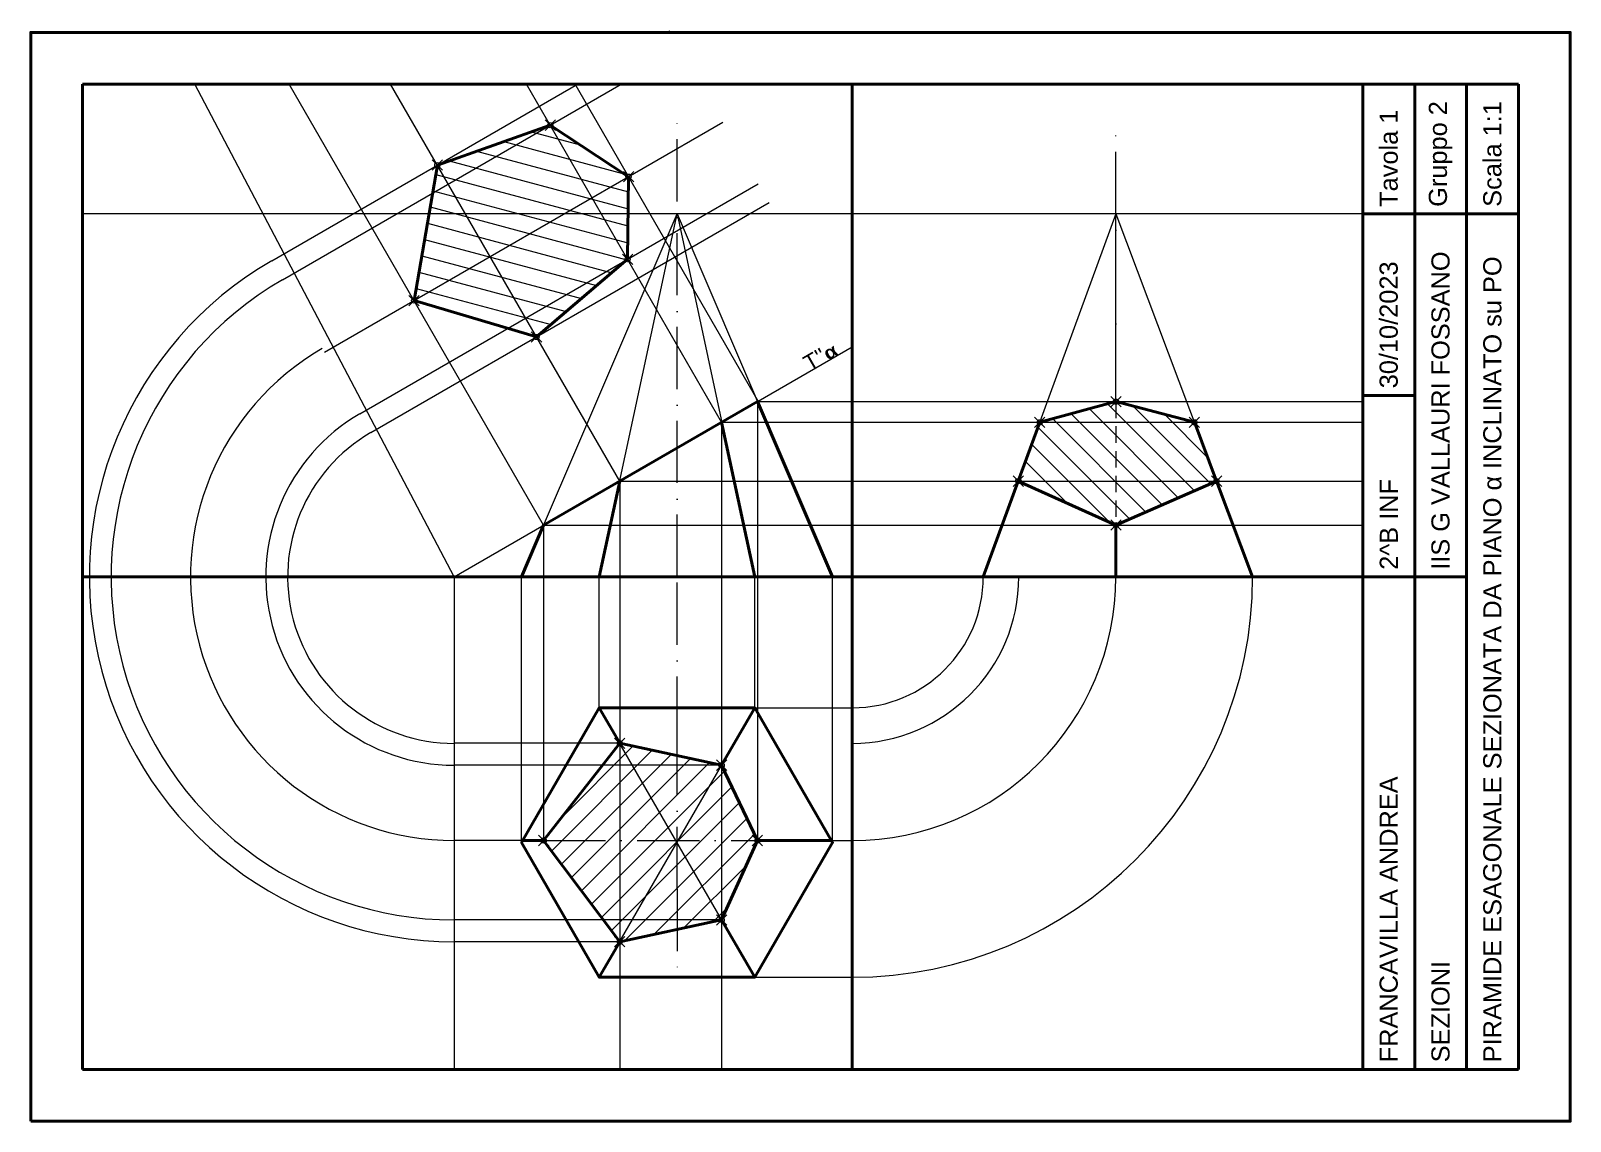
# Model space of a CAD drawing. Header units: millimetres. Extents: x -27341 to -22638, y -17500 to -16444.
# Drawn here: x -27221.5 to -26924.5, y -16680.2 to -16469.9 of the extents above; entities that cross this region are included whole.
import ezdxf

# ---------------------------------------------------------------- set-up
doc = ezdxf.new("R2010")
doc.units = ezdxf.units.MM
doc.header["$PDMODE"] = 35
doc.linetypes.add('ACAD_ISO10W100', pattern=[18, 12, -3, 0, -3])
doc.linetypes.add('NASCOSTA2', pattern=[4.7625, 3.175, -1.5875])
for name, color, linetype, lineweight in [('Linea a tratti', 7, 'NASCOSTA2', 20), ('Linea assi', 7, 'ACAD_ISO10W100', 13), ('Linea Campitura', 7, 'Continuous', 13), ('Linea Costruzione 1', 6, 'Continuous', 13), ('Linea Costruzione 2', 104, 'Continuous', 13), ('Linea Costruzione 3', 20, 'Continuous', 13), ('Linea Fine', 7, 'Continuous', 20), ('Linea Grossa', 7, 'Continuous', 40)]:
    doc.layers.add(name, color=color, linetype=linetype, lineweight=lineweight)
doc.styles.get("Standard").update_dxf_attribs({"font": 'arial.ttf'})

msp = doc.modelspace()

# ---------------------------------------------------------------- hatches: boundary and pattern name
at = {"layer": 'Linea Campitura'}
h = msp.add_hatch(dxfattribs=at)
h.set_pattern_fill('ANSI31', color=256, angle=120)
h.set_pattern_definition([(165, (-247.3824, -494.7857), (-0.82175047, -3.0668145), [])])
h.paths.add_polyline_path([(-27106.15, -16498), (-27121.27, -16488.06), (-27143.04, -16495.77), (-27147.53, -16521.89), (-27123.91, -16528.91), (-27106.35, -16513.91)])
h = msp.add_hatch(dxfattribs=at)
h.set_pattern_fill('ANSI31', color=256, angle=90)
h.set_pattern_definition([(135, (-247.3824, -494.7857), (-2.24506403, -2.24506403), [])])
h.paths.add_polyline_path([(-26996.97, -16545.37), (-27012.11, -16541.38), (-27026.81, -16545.37), (-27030.96, -16556.72), (-27012.11, -16565.19), (-26992.7, -16556.72)])
h = msp.add_hatch(dxfattribs=at)
h.set_pattern_fill('ANSI31', color=256)
h.set_pattern_definition([(45, (-247.3824, -494.7857), (-2.24506403, 2.24506403), [])])
h.paths.add_polyline_path([(-27088.19, -16611.5), (-27107.85, -16607.28), (-27122.57, -16626.03), (-27107.85, -16645.55), (-27088.19, -16641.34), (-27081.28, -16626.03)])

# ---------------------------------------------------------------- linework, layer by layer
at = {"layer": 'Linea a tratti'}
msp.add_line((-27012.11, -16541.38), (-27012.11, -16565.19), dxfattribs=at)
at = {"layer": 'Linea assi'}
for p, q in [((-27096.8, -16575.17), (-27096.8, -16487.64)), ((-27012.11, -16541.38), (-27012.11, -16487.64)), ((-27012.11, -16575.17), (-27012.11, -16565.19)), ((-27096.8, -16606.39), (-27096.8, -16575.17)), ((-27096.8, -16635.38), (-27096.8, -16606.39)), ((-27122.57, -16626.03), (-27126.8, -16626.03)), ((-27122.57, -16626.03), (-27067.03, -16626.03)), ((-27070.84, -16626.03), (-27062.98, -16626.03)), ((-27096.8, -16635.38), (-27096.8, -16652.4))]:
    msp.add_line(p, q, dxfattribs=at)
at = {"layer": 'Linea Costruzione 1'}
for p, q in [((-26964.48, -16505.17), (-27211.48, -16505.17)), ((-27126.8, -16626.42), (-27126.8, -16575.17)), ((-27111.8, -16600.44), (-27111.8, -16575.17)), ((-27081.8, -16600.44), (-27081.8, -16575.17)), ((-27066.8, -16626.42), (-27066.8, -16575.17)), ((-27081.8, -16600.44), (-27062.98, -16600.44)), ((-27081.8, -16652.4), (-27062.98, -16652.4))]:
    msp.add_line(p, q, dxfattribs=at)
for radius in [25.27, 50.86, 77.23, 32.12]:
    msp.add_arc((-27062.98, -16575.17), radius, 270, 0, dxfattribs=at)
at = {"layer": 'Linea Costruzione 2'}
for p, q in [((-27081.28, -16541.38), (-27081.28, -16626.03)), ((-27081.28, -16541.38), (-26964.48, -16541.38)), ((-27088.19, -16545.37), (-27088.19, -16670.17)), ((-27088.19, -16545.37), (-26964.48, -16545.37)), ((-27107.85, -16556.72), (-27107.85, -16670.17)), ((-27107.85, -16556.72), (-26964.48, -16556.72)), ((-27122.53, -16565.19), (-27122.53, -16626.03)), ((-27122.53, -16565.19), (-26964.48, -16565.19))]:
    msp.add_line(p, q, dxfattribs=at)
for p in [(-27121.27, -16488.06), (-27143.04, -16495.77), (-27106.15, -16498), (-27106.35, -16513.91), (-27147.53, -16521.89), (-27123.91, -16528.91), (-27012.11, -16541.38), (-27026.81, -16545.37), (-26996.97, -16545.37), (-27030.96, -16556.72), (-26992.7, -16556.72), (-27012.11, -16565.19), (-27107.85, -16607.28), (-27088.19, -16611.5), (-27122.53, -16626.03), (-27081.28, -16626.03), (-27088.19, -16641.34), (-27107.85, -16645.55)]:
    msp.add_point(p, dxfattribs=at)
at = {"layer": 'Linea Costruzione 3'}
for p, q in [((-27157.82, -16470.17), (-27157.85, -16470.12)), ((-27098.7, -16470.17), (-27098.17, -16469.86)), ((-27174.99, -16514.21), (-27116.02, -16480.17)), ((-27172.89, -16517.86), (-27107.6, -16480.17)), ((-27122.53, -16565.19), (-27171.62, -16480.17)), ((-27107.85, -16556.72), (-27152.05, -16480.17)), ((-27088.19, -16545.37), (-27125.83, -16480.17)), ((-27081.15, -16541.3), (-27116.44, -16480.17)), ((-27164.8, -16531.87), (-27087.98, -16487.51)), ((-27157.97, -16543.71), (-27081.14, -16499.35)), ((-27155.86, -16547.35), (-27079.03, -16503)), ((-27107.85, -16607.28), (-27139.8, -16607.28)), ((-27088.19, -16611.5), (-27139.8, -16611.5)), ((-27122.53, -16626.03), (-27139.8, -16626.03)), ((-27088.19, -16641.34), (-27139.8, -16641.34)), ((-27107.85, -16645.55), (-27139.8, -16645.55))]:
    msp.add_line(p, q, dxfattribs=at)
for radius in [70.38, 66.17, 50.86, 36.33, 32.12]:
    msp.add_arc((-27139.8, -16575.17), radius, 120, 270, dxfattribs=at)
at = {"layer": 'Linea Fine'}
for p, q in [((-27139.8, -16575.17), (-27189.8, -16480.17)), ((-27126.8, -16575.17), (-27096.8, -16505.17)), ((-27111.8, -16575.17), (-27096.8, -16505.17)), ((-27096.8, -16505.17), (-27066.8, -16575.17)), ((-27096.8, -16505.17), (-27081.8, -16575.17)), ((-27012.11, -16505.17), (-27037.71, -16575.17)), ((-27012.11, -16541.38), (-27012.11, -16505.17)), ((-27012.11, -16505.17), (-26985.75, -16575.17)), ((-27139.8, -16575.17), (-27062.98, -16530.81)), ((-27012.11, -16575.17), (-27012.11, -16565.19)), ((-27126.8, -16575.17), (-27139.8, -16575.17)), ((-27139.8, -16575.17), (-27139.8, -16670.17)), ((-27081.8, -16652.4), (-27111.8, -16600.44)), ((-27111.8, -16652.4), (-27081.8, -16600.44))]:
    msp.add_line(p, q, dxfattribs=at)
at = {"layer": 'Linea Grossa'}
for p, q in [((-26934.48, -16480.17), (-27211.48, -16480.17)), ((-27211.48, -16480.17), (-27211.48, -16670.17)), ((-27062.98, -16480.17), (-27062.98, -16670.17)), ((-26964.48, -16670.17), (-26964.48, -16480.17)), ((-26954.48, -16670.17), (-26954.48, -16480.17)), ((-26944.48, -16670.17), (-26944.48, -16480.17)), ((-26934.48, -16670.17), (-26934.48, -16480.17)), ((-27143.04, -16495.77), (-27121.27, -16488.06)), ((-27121.27, -16488.06), (-27106.15, -16498)), ((-27147.53, -16521.89), (-27143.04, -16495.77)), ((-27106.15, -16498), (-27106.35, -16513.91)), ((-26934.48, -16505.17), (-26964.48, -16505.17)), ((-27106.35, -16513.91), (-27123.91, -16528.91)), ((-27123.91, -16528.91), (-27147.53, -16521.89)), ((-27122.53, -16565.19), (-27081.28, -16541.38)), ((-27081.28, -16541.38), (-27066.8, -16575.17)), ((-27026.81, -16545.37), (-27012.11, -16541.38)), ((-27012.11, -16541.38), (-26996.97, -16545.37)), ((-26954.48, -16540.17), (-26964.48, -16540.17)), ((-27081.8, -16575.17), (-27088.19, -16545.37)), ((-27030.96, -16556.72), (-27026.81, -16545.37)), ((-26996.97, -16545.37), (-26992.7, -16556.72)), ((-27111.8, -16575.17), (-27107.85, -16556.72)), ((-27030.96, -16556.72), (-27037.71, -16575.17)), ((-27012.11, -16565.19), (-27030.96, -16556.72)), ((-26992.7, -16556.72), (-27012.11, -16565.19)), ((-26992.7, -16556.72), (-26985.75, -16575.17)), ((-27126.8, -16575.17), (-27122.53, -16565.19)), ((-27012.11, -16565.19), (-27012.11, -16575.17)), ((-26964.48, -16575.17), (-27211.48, -16575.17)), ((-26944.48, -16575.17), (-26964.48, -16575.17)), ((-27111.8, -16600.44), (-27107.85, -16607.28)), ((-27081.8, -16600.44), (-27088.19, -16611.5)), ((-27122.57, -16626.03), (-27107.85, -16607.28)), ((-27107.85, -16607.28), (-27088.19, -16611.5)), ((-27088.19, -16611.5), (-27081.28, -16626.03)), ((-27122.57, -16626.03), (-27126.58, -16626.03)), ((-27107.85, -16645.55), (-27122.57, -16626.03)), ((-27081.28, -16626.03), (-27088.19, -16641.34)), ((-27081.28, -16626.03), (-27067.03, -16626.03)), ((-27088.19, -16641.34), (-27107.85, -16645.55)), ((-27088.19, -16641.34), (-27081.8, -16652.4)), ((-27107.85, -16645.55), (-27111.8, -16652.4)), ((-27211.48, -16670.17), (-26934.48, -16670.17))]:
    msp.add_line(p, q, dxfattribs=at)
for points in [[(-27221.48, -16680.17), (-26924.48, -16680.17), (-26924.48, -16470.17), (-27221.48, -16470.17)], [(-27111.8, -16600.44), (-27126.8, -16626.42), (-27111.8, -16652.4), (-27081.8, -16652.4), (-27066.8, -16626.42), (-27081.8, -16600.44)]]:
    msp.add_lwpolyline(points, close=True, dxfattribs=at)

# ---------------------------------------------------------------- texts
for s, width, heights, insert, char_height, attachment_point, rotation in [(' Tavola 1', 95, [0], (-26959.48, -16505.17), 3.5, 4, 90), (' Gruppo 2', 95, [0], (-26949.48, -16505.17), 3.5, 4, 90), (' Scala 1:1', 95, [0], (-26939.48, -16505.17), 3.5, 4, 90), (' IIS G VALLAURI FOSSANO', 95, [0], (-26949.48, -16575.17), 3.5, 4, 90), (' 30/10/2023', 95, [8], (-26959.48, -16540.17), 3.5, 4, 90), (' PIRAMIDE ESAGONALE SEZIONATA DA PIANO α{\\fMS Shell Dlg 2|b0|i0|c0|p0; }INCLINATO su PO', 164.6712, [0], (-26939.48, -16670.17), 3.5, 4, 90), ("T''{\\fArial Black|b0|i0|c0|p34;\\H0.83333x;α}", 8.9214, [3.04], (-27072.77, -16532.96), 3, 1, 30), (' 2^ B INF', 35, [0], (-26959.48, -16575.17), 3.5, 4, 90), (' FRANCAVILLA ANDREA', 95, [0], (-26959.48, -16670.17), 3.5, 4, 90), (' SEZIONI', 95, [0], (-26949.48, -16670.17), 3.5, 4, 90)]:
    msp.add_mtext_dynamic_manual_height_columns(s, width=width, gutter_width=12.5, heights=heights, dxfattribs=dict(at, insert=insert, char_height=char_height, attachment_point=attachment_point, rotation=rotation))

doc.saveas('drawing.dxf')
